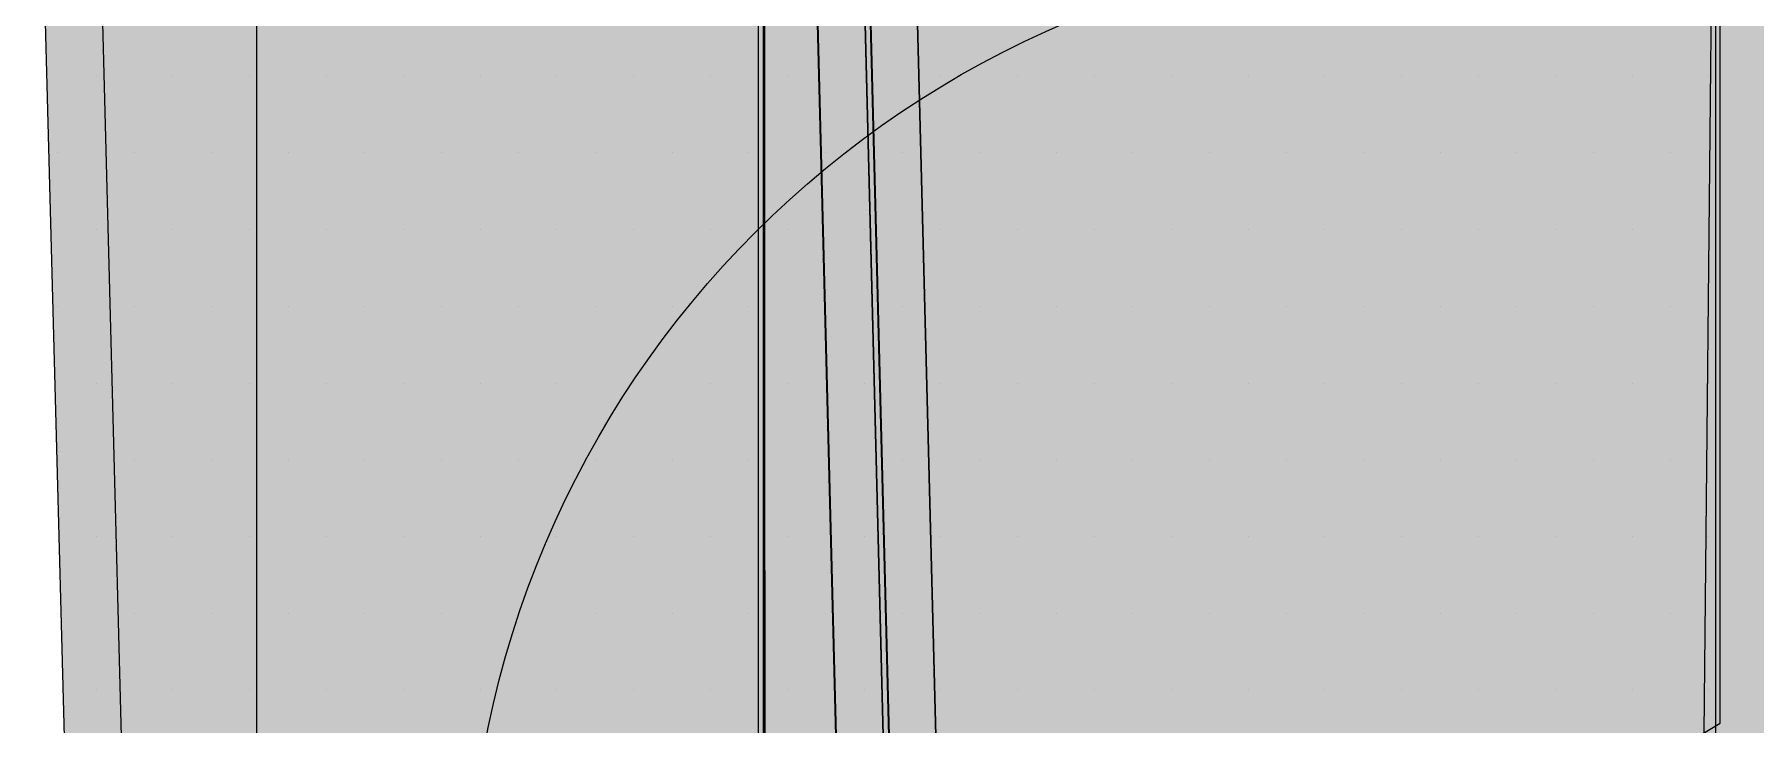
# Model space of a CAD drawing. Header units: inches. Extents: x -24 to 76, y -57 to 19.
# Drawn here: x -2.6988 to -2.2785, y 10.3238 to 10.4925 of the extents above; entities that cross this region are included whole.
import ezdxf

# ---------------------------------------------------------------- set-up
doc = ezdxf.new("R2010")
doc.units = ezdxf.units.IN
doc.header["$MEASUREMENT"] = 0
for name, color, linetype, lineweight in [('.ATI-HATCH', 7, 'Continuous', 0), ('G-ANNO-TTLB', 7, 'Continuous', 0), ('TYVEK', 7, 'Continuous', 0)]:
    doc.layers.add(name, color=color, linetype=linetype, lineweight=lineweight)

# ---------------------------------------------------------------- blocks, each defined once
blk = doc.blocks.new('Block_175')
at = {"layer": 'TYVEK', "color": 33, "lineweight": 25, "true_color": 0xcc9966}
blk.add_lwpolyline([(-2.65463, 10.443)], dxfattribs=at)
blk = doc.blocks.new('Block_480')
at = {"layer": '.ATI-HATCH', "color": 18, "lineweight": 9, "true_color": 0x000000}
for p, q in [((-2.48437, 10.09598), (-2.69142, 18.15758)), ((-2.47177, 10.05218), (-2.67947, 18.15226))]:
    blk.add_line(p, q, dxfattribs=at)
blk = doc.blocks.new('Block_479')
at = {"layer": '.ATI-HATCH', "true_color": 0xe6e6e6, "transparency": 33554687}
h = blk.add_hatch(color=254, dxfattribs=at)
edge = h.paths.add_edge_path()
edge.add_spline(control_points=[(3.22869, 18.38254), (3.22869, 18.38254), (3.20878, 18.38187), (3.20878, 18.38187), (3.20878, 18.38187), (3.16697, 18.38055), (3.16697, 18.38055), (3.16697, 18.38055), (3.0077, 18.37391), (3.0077, 18.37391), (3.0077, 18.37391), (2.99178, 18.37325), (2.99178, 18.37325), (2.99178, 18.37325), (2.7177, 18.36264), (2.7177, 18.36264), (2.7177, 18.36264), (2.66262, 18.36064), (2.66262, 18.36064), (2.66262, 18.36064), (2.35935, 18.34869), (2.35935, 18.34869), (2.35935, 18.34869), (1.98573, 18.3341), (1.98573, 18.3341), (1.98573, 18.3341), (1.93199, 18.3321), (1.93199, 18.3321), (1.93199, 18.3321), (1.64065, 18.32082), (1.64065, 18.32082), (1.64065, 18.32082), (1.44888, 18.31353), (1.44888, 18.31353), (1.44888, 18.31353), (0.37978, 18.27171), (0.37978, 18.27171), (0.37978, 18.27171), (-0.71783, 18.22858), (-0.71783, 18.22858), (-0.71783, 18.22858), (-1.23279, 18.20867), (-1.23279, 18.20867), (-1.23279, 18.20867), (-1.69932, 18.19076), (-1.69932, 18.19076), (-1.69932, 18.19076), (-2.09815, 18.17483), (-2.09815, 18.17483), (-2.09815, 18.17483), (-2.40739, 18.16288), (-2.40739, 18.16288), (-2.40739, 18.16288), (-2.60781, 18.15492), (-2.60781, 18.15492), (-2.60781, 18.15492), (-2.67947, 18.15226), (-2.67947, 18.15226), (-2.67947, 18.15226), (-2.47177, 10.05218), (-2.47177, 10.05218), (-2.47177, 10.05218), (-2.47109, 10.03362), (-2.47109, 10.03362), (-2.47109, 10.03362), (3.05415, 10.77287), (3.05415, 10.77287), (3.05415, 10.77287), (3.22869, 18.38254), (3.22869, 18.38254)], knot_values=[0, 0, 0, 0, 1, 1, 1, 2, 2, 2, 3, 3, 3, 4, 4, 4, 5, 5, 5, 6, 6, 6, 7, 7, 7, 8, 8, 8, 9, 9, 9, 10, 10, 10, 11, 11, 11, 12, 12, 12, 13, 13, 13, 14, 14, 14, 15, 15, 15, 16, 16, 16, 17, 17, 17, 18, 18, 18, 19, 19, 19, 20, 20, 20, 21, 21, 21, 22, 22, 22, 23, 23, 23, 23], degree=3, periodic=0)
edge.add_line((3.22869, 18.38254), (3.22869, 18.38254))
edge = h.paths.add_edge_path()
edge.add_spline(control_points=[(-1.00982, 11.94944), (-1.00982, 11.94944), (-1.01114, 12.07553), (-1.01114, 12.07553), (-1.01114, 12.07553), (-1.05627, 15.66768), (-1.05627, 15.66768), (-1.05627, 15.66768), (-1.05959, 15.68959), (-1.05959, 15.68959), (-1.05959, 15.68959), (-1.05693, 15.69622), (-1.05693, 15.69622), (-1.05693, 15.69622), (-1.06423, 16.2968), (-1.06423, 16.2968), (-1.06423, 16.2968), (-1.06557, 16.40297), (-1.06557, 16.40297), (-1.06557, 16.40297), (-1.06557, 16.40829), (-1.06557, 16.40829), (-1.06557, 16.40829), (1.68778, 16.57485), (1.68778, 16.57485), (1.68778, 16.57485), (1.75214, 16.57817), (1.75214, 16.57817), (1.75214, 16.57817), (1.75945, 16.57883), (1.75945, 16.57883), (1.75945, 16.57883), (1.77804, 16.58016), (1.77804, 16.58016), (1.77804, 16.58016), (1.77073, 15.92185), (1.77073, 15.92185), (1.77073, 15.92185), (1.77405, 15.91522), (1.77405, 15.91522), (1.77405, 15.91522), (1.77006, 15.86279), (1.77006, 15.86279), (1.77006, 15.86279), (1.74419, 13.54611), (1.74419, 13.54611), (1.74419, 13.54611), (1.7475, 13.53947), (1.7475, 13.53947), (1.7475, 13.53947), (1.74351, 13.5043), (1.74351, 13.5043), (1.74351, 13.5043), (1.72827, 12.13393), (1.72827, 12.13393), (1.72827, 12.13393), (-1.00782, 11.82004), (-1.00782, 11.82004), (-1.00782, 11.82004), (-1.0085, 11.83531), (-1.0085, 11.83531), (-1.0085, 11.83531), (-1.0085, 11.84262), (-1.0085, 11.84262), (-1.0085, 11.84262), (-1.00982, 11.94879), (-1.00982, 11.94879), (-1.00982, 11.94879), (-1.00982, 11.94944), (-1.00982, 11.94944)], knot_values=[0, 0, 0, 0, 1, 1, 1, 2, 2, 2, 3, 3, 3, 4, 4, 4, 5, 5, 5, 6, 6, 6, 7, 7, 7, 8, 8, 8, 9, 9, 9, 10, 10, 10, 11, 11, 11, 12, 12, 12, 13, 13, 13, 14, 14, 14, 15, 15, 15, 16, 16, 16, 17, 17, 17, 18, 18, 18, 19, 19, 19, 20, 20, 20, 21, 21, 21, 22, 22, 22, 23, 23, 23, 23], degree=3, periodic=0)
edge.add_line((-1.00982, 11.94944), (-1.00982, 11.94944))
at = {"layer": '.ATI-HATCH', "true_color": 0xcccccc, "transparency": 33554687}
h = blk.add_hatch(color=254, dxfattribs=at)
h.dxf.hatch_style = 2
h.paths.add_polyline_path([(-2.6763, 10.27363), (-2.48304, 10.05021), (-2.69142, 18.15758), (-2.8861, 18.24801)])
at = {"layer": '.ATI-HATCH', "true_color": 0xe6e6e6, "transparency": 33554687}
blk.add_hatch(color=254, dxfattribs=at).paths.add_polyline_path([(-2.48437, 10.09598), (-2.69142, 18.15758), (-2.67947, 18.15226), (-2.47177, 10.05218), (-2.48437, 10.09598)])
at = {"layer": '.ATI-HATCH'}
blk.add_lwpolyline([(-2.6763, 10.27363), (-2.48304, 10.05021), (-2.69142, 18.15758), (-2.8861, 18.24801)], close=True, dxfattribs=at)
at = {"layer": '.ATI-HATCH', "color": 18, "lineweight": 9, "true_color": 0x000000}
blk.add_lwpolyline([(-2.6763, 10.27363), (-2.48304, 10.05021), (-2.69142, 18.15758), (-2.8861, 18.24801)], close=True, dxfattribs=at)
at = {"layer": '.ATI-HATCH'}
blk.add_lwpolyline([(-2.48437, 10.09598), (-2.69142, 18.15758), (-2.67947, 18.15226), (-2.47177, 10.05218), (-2.48437, 10.09598)], dxfattribs=at)
blk.add_open_spline([(3.22869, 18.38254), (3.22869, 18.38254), (3.20878, 18.38187), (3.20878, 18.38187), (3.20878, 18.38187), (3.16697, 18.38055), (3.16697, 18.38055), (3.16697, 18.38055), (3.0077, 18.37391), (3.0077, 18.37391), (3.0077, 18.37391), (2.99178, 18.37325), (2.99178, 18.37325), (2.99178, 18.37325), (2.7177, 18.36264), (2.7177, 18.36264), (2.7177, 18.36264), (2.66262, 18.36064), (2.66262, 18.36064), (2.66262, 18.36064), (2.35935, 18.34869), (2.35935, 18.34869), (2.35935, 18.34869), (1.98573, 18.3341), (1.98573, 18.3341), (1.98573, 18.3341), (1.93199, 18.3321), (1.93199, 18.3321), (1.93199, 18.3321), (1.64065, 18.32082), (1.64065, 18.32082), (1.64065, 18.32082), (1.44888, 18.31353), (1.44888, 18.31353), (1.44888, 18.31353), (0.37978, 18.27171), (0.37978, 18.27171), (0.37978, 18.27171), (-0.71783, 18.22858), (-0.71783, 18.22858), (-0.71783, 18.22858), (-1.23279, 18.20867), (-1.23279, 18.20867), (-1.23279, 18.20867), (-1.69932, 18.19076), (-1.69932, 18.19076), (-1.69932, 18.19076), (-2.09815, 18.17483), (-2.09815, 18.17483), (-2.09815, 18.17483), (-2.40739, 18.16288), (-2.40739, 18.16288), (-2.40739, 18.16288), (-2.60781, 18.15492), (-2.60781, 18.15492), (-2.60781, 18.15492), (-2.67947, 18.15226), (-2.67947, 18.15226), (-2.67947, 18.15226), (-2.47177, 10.05218), (-2.47177, 10.05218), (-2.47177, 10.05218), (-2.47109, 10.03362), (-2.47109, 10.03362), (-2.47109, 10.03362), (3.05415, 10.77287), (3.05415, 10.77287), (3.05415, 10.77287), (3.22869, 18.38254), (3.22869, 18.38254)], degree=3, knots=[0, 0, 0, 0, 1, 1, 1, 2, 2, 2, 3, 3, 3, 4, 4, 4, 5, 5, 5, 6, 6, 6, 7, 7, 7, 8, 8, 8, 9, 9, 9, 10, 10, 10, 11, 11, 11, 12, 12, 12, 13, 13, 13, 14, 14, 14, 15, 15, 15, 16, 16, 16, 17, 17, 17, 18, 18, 18, 19, 19, 19, 20, 20, 20, 21, 21, 21, 22, 22, 22, 23, 23, 23, 23], dxfattribs=at)
blk.add_blockref('Block_480', (0, 0), dxfattribs=at)
blk = doc.blocks.new('Block_478')
at = {"layer": '.ATI-HATCH'}
blk.add_blockref('Block_479', (0, 0), dxfattribs=at)
blk = doc.blocks.new('Block_495')
at = {"layer": '.ATI-HATCH'}
blk.add_lwpolyline([(-2.52197, 10.5628), (-2.72981, 10.67807), (-2.77151, 10.31651), (-2.77151, 10.22695), (-2.66769, 10.03951), (-2.05723, 9.68499), (-1.90956, 9.59957), (-1.90925, 9.80668), (-1.90925, 9.81508), (-2.50948, 10.16231), (-2.5178, 10.17014), (-2.52153, 10.17229), (-2.52153, 10.17932), (-2.52196, 10.18395)], close=True, dxfattribs=at)
at = {"layer": '.ATI-HATCH', "color": 243, "lineweight": 0, "true_color": 0xcc667f}
for points in [[(-2.68368, 10.4823), (-2.68368, 10.4823), (-2.68368, 10.4823), (-2.68368, 10.4823)], [(-2.66493, 10.4823), (-2.66493, 10.4823), (-2.66493, 10.4823), (-2.66493, 10.4823)], [(-2.64618, 10.4823), (-2.64618, 10.4823), (-2.64618, 10.4823), (-2.64618, 10.4823)], [(-2.62743, 10.4823), (-2.62743, 10.4823), (-2.62743, 10.4823), (-2.62743, 10.4823)], [(-2.60868, 10.4823), (-2.60868, 10.4823), (-2.60868, 10.4823), (-2.60868, 10.4823)], [(-2.58993, 10.4823), (-2.58993, 10.4823), (-2.58993, 10.4823), (-2.58993, 10.4823)], [(-2.57118, 10.4823), (-2.57118, 10.4823), (-2.57118, 10.4823), (-2.57118, 10.4823)], [(-2.55243, 10.4823), (-2.55243, 10.4823), (-2.55243, 10.4823), (-2.55243, 10.4823)], [(-2.53368, 10.4823), (-2.53368, 10.4823), (-2.53368, 10.4823), (-2.53368, 10.4823)], [(-2.69305, 10.46355), (-2.69305, 10.46355), (-2.69305, 10.46355), (-2.69305, 10.46355)], [(-2.6743, 10.46355), (-2.6743, 10.46355), (-2.6743, 10.46355), (-2.6743, 10.46355)], [(-2.65555, 10.46355), (-2.65555, 10.46355), (-2.65555, 10.46355), (-2.65555, 10.46355)], [(-2.6368, 10.46355), (-2.6368, 10.46355), (-2.6368, 10.46355), (-2.6368, 10.46355)], [(-2.61805, 10.46355), (-2.61805, 10.46355), (-2.61805, 10.46355), (-2.61805, 10.46355)], [(-2.5993, 10.46355), (-2.5993, 10.46355), (-2.5993, 10.46355), (-2.5993, 10.46355)], [(-2.58055, 10.46355), (-2.58055, 10.46355), (-2.58055, 10.46355), (-2.58055, 10.46355)], [(-2.5618, 10.46355), (-2.5618, 10.46355), (-2.5618, 10.46355), (-2.5618, 10.46355)], [(-2.54305, 10.46355), (-2.54305, 10.46355), (-2.54305, 10.46355), (-2.54305, 10.46355)], [(-2.5243, 10.46355), (-2.5243, 10.46355), (-2.5243, 10.46355), (-2.5243, 10.46355)], [(-2.68368, 10.4448), (-2.68368, 10.4448), (-2.68368, 10.4448), (-2.68368, 10.4448)], [(-2.66493, 10.4448), (-2.66493, 10.4448), (-2.66493, 10.4448), (-2.66493, 10.4448)], [(-2.64618, 10.4448), (-2.64618, 10.4448), (-2.64618, 10.4448), (-2.64618, 10.4448)], [(-2.62743, 10.4448), (-2.62743, 10.4448), (-2.62743, 10.4448), (-2.62743, 10.4448)], [(-2.60868, 10.4448), (-2.60868, 10.4448), (-2.60868, 10.4448), (-2.60868, 10.4448)], [(-2.58993, 10.4448), (-2.58993, 10.4448), (-2.58993, 10.4448), (-2.58993, 10.4448)], [(-2.57118, 10.4448), (-2.57118, 10.4448), (-2.57118, 10.4448), (-2.57118, 10.4448)], [(-2.55243, 10.4448), (-2.55243, 10.4448), (-2.55243, 10.4448), (-2.55243, 10.4448)], [(-2.53368, 10.4448), (-2.53368, 10.4448), (-2.53368, 10.4448), (-2.53368, 10.4448)], [(-2.69305, 10.42605), (-2.69305, 10.42605), (-2.69305, 10.42605), (-2.69305, 10.42605)], [(-2.6743, 10.42605), (-2.6743, 10.42605), (-2.6743, 10.42605), (-2.6743, 10.42605)], [(-2.65555, 10.42605), (-2.65555, 10.42605), (-2.65555, 10.42605), (-2.65555, 10.42605)], [(-2.6368, 10.42605), (-2.6368, 10.42605), (-2.6368, 10.42605), (-2.6368, 10.42605)], [(-2.61805, 10.42605), (-2.61805, 10.42605), (-2.61805, 10.42605), (-2.61805, 10.42605)], [(-2.5993, 10.42605), (-2.5993, 10.42605), (-2.5993, 10.42605), (-2.5993, 10.42605)], [(-2.58055, 10.42605), (-2.58055, 10.42605), (-2.58055, 10.42605), (-2.58055, 10.42605)], [(-2.5618, 10.42605), (-2.5618, 10.42605), (-2.5618, 10.42605), (-2.5618, 10.42605)], [(-2.54305, 10.42605), (-2.54305, 10.42605), (-2.54305, 10.42605), (-2.54305, 10.42605)], [(-2.5243, 10.42605), (-2.5243, 10.42605), (-2.5243, 10.42605), (-2.5243, 10.42605)], [(-2.68368, 10.4073), (-2.68368, 10.4073), (-2.68368, 10.4073), (-2.68368, 10.4073)], [(-2.66493, 10.4073), (-2.66493, 10.4073), (-2.66493, 10.4073), (-2.66493, 10.4073)], [(-2.64618, 10.4073), (-2.64618, 10.4073), (-2.64618, 10.4073), (-2.64618, 10.4073)], [(-2.62743, 10.4073), (-2.62743, 10.4073), (-2.62743, 10.4073), (-2.62743, 10.4073)], [(-2.60868, 10.4073), (-2.60868, 10.4073), (-2.60868, 10.4073), (-2.60868, 10.4073)], [(-2.58993, 10.4073), (-2.58993, 10.4073), (-2.58993, 10.4073), (-2.58993, 10.4073)], [(-2.57118, 10.4073), (-2.57118, 10.4073), (-2.57118, 10.4073), (-2.57118, 10.4073)], [(-2.55243, 10.4073), (-2.55243, 10.4073), (-2.55243, 10.4073), (-2.55243, 10.4073)], [(-2.53368, 10.4073), (-2.53368, 10.4073), (-2.53368, 10.4073), (-2.53368, 10.4073)], [(-2.69305, 10.38855), (-2.69305, 10.38855), (-2.69305, 10.38855), (-2.69305, 10.38855)], [(-2.6743, 10.38855), (-2.6743, 10.38855), (-2.6743, 10.38855), (-2.6743, 10.38855)], [(-2.65555, 10.38855), (-2.65555, 10.38855), (-2.65555, 10.38855), (-2.65555, 10.38855)], [(-2.6368, 10.38855), (-2.6368, 10.38855), (-2.6368, 10.38855), (-2.6368, 10.38855)], [(-2.61805, 10.38855), (-2.61805, 10.38855), (-2.61805, 10.38855), (-2.61805, 10.38855)], [(-2.5993, 10.38855), (-2.5993, 10.38855), (-2.5993, 10.38855), (-2.5993, 10.38855)], [(-2.58055, 10.38855), (-2.58055, 10.38855), (-2.58055, 10.38855), (-2.58055, 10.38855)], [(-2.5618, 10.38855), (-2.5618, 10.38855), (-2.5618, 10.38855), (-2.5618, 10.38855)], [(-2.54305, 10.38855), (-2.54305, 10.38855), (-2.54305, 10.38855), (-2.54305, 10.38855)], [(-2.5243, 10.38855), (-2.5243, 10.38855), (-2.5243, 10.38855), (-2.5243, 10.38855)], [(-2.68368, 10.3698), (-2.68368, 10.3698), (-2.68368, 10.3698), (-2.68368, 10.3698)], [(-2.66493, 10.3698), (-2.66493, 10.3698), (-2.66493, 10.3698), (-2.66493, 10.3698)], [(-2.64618, 10.3698), (-2.64618, 10.3698), (-2.64618, 10.3698), (-2.64618, 10.3698)], [(-2.62743, 10.3698), (-2.62743, 10.3698), (-2.62743, 10.3698), (-2.62743, 10.3698)], [(-2.60868, 10.3698), (-2.60868, 10.3698), (-2.60868, 10.3698), (-2.60868, 10.3698)], [(-2.58993, 10.3698), (-2.58993, 10.3698), (-2.58993, 10.3698), (-2.58993, 10.3698)], [(-2.57118, 10.3698), (-2.57118, 10.3698), (-2.57118, 10.3698), (-2.57118, 10.3698)], [(-2.55243, 10.3698), (-2.55243, 10.3698), (-2.55243, 10.3698), (-2.55243, 10.3698)], [(-2.53368, 10.3698), (-2.53368, 10.3698), (-2.53368, 10.3698), (-2.53368, 10.3698)], [(-2.69305, 10.35105), (-2.69305, 10.35105), (-2.69305, 10.35105), (-2.69305, 10.35105)], [(-2.6743, 10.35105), (-2.6743, 10.35105), (-2.6743, 10.35105), (-2.6743, 10.35105)], [(-2.65555, 10.35105), (-2.65555, 10.35105), (-2.65555, 10.35105), (-2.65555, 10.35105)], [(-2.6368, 10.35105), (-2.6368, 10.35105), (-2.6368, 10.35105), (-2.6368, 10.35105)], [(-2.61805, 10.35105), (-2.61805, 10.35105), (-2.61805, 10.35105), (-2.61805, 10.35105)], [(-2.5993, 10.35105), (-2.5993, 10.35105), (-2.5993, 10.35105), (-2.5993, 10.35105)], [(-2.58055, 10.35105), (-2.58055, 10.35105), (-2.58055, 10.35105), (-2.58055, 10.35105)], [(-2.5618, 10.35105), (-2.5618, 10.35105), (-2.5618, 10.35105), (-2.5618, 10.35105)], [(-2.54305, 10.35105), (-2.54305, 10.35105), (-2.54305, 10.35105), (-2.54305, 10.35105)], [(-2.5243, 10.35105), (-2.5243, 10.35105), (-2.5243, 10.35105), (-2.5243, 10.35105)], [(-2.68368, 10.3323), (-2.68368, 10.3323), (-2.68368, 10.3323), (-2.68368, 10.3323)], [(-2.66493, 10.3323), (-2.66493, 10.3323), (-2.66493, 10.3323), (-2.66493, 10.3323)], [(-2.64618, 10.3323), (-2.64618, 10.3323), (-2.64618, 10.3323), (-2.64618, 10.3323)], [(-2.62743, 10.3323), (-2.62743, 10.3323), (-2.62743, 10.3323), (-2.62743, 10.3323)], [(-2.60868, 10.3323), (-2.60868, 10.3323), (-2.60868, 10.3323), (-2.60868, 10.3323)], [(-2.58993, 10.3323), (-2.58993, 10.3323), (-2.58993, 10.3323), (-2.58993, 10.3323)], [(-2.57118, 10.3323), (-2.57118, 10.3323), (-2.57118, 10.3323), (-2.57118, 10.3323)], [(-2.55243, 10.3323), (-2.55243, 10.3323), (-2.55243, 10.3323), (-2.55243, 10.3323)], [(-2.53368, 10.3323), (-2.53368, 10.3323), (-2.53368, 10.3323), (-2.53368, 10.3323)]]:
    blk.add_open_spline(points, degree=3, dxfattribs=at)
blk = doc.blocks.new('Block_496')
at = {"layer": '.ATI-HATCH'}
blk.add_lwpolyline([(-2.29218, 10.30579), (-2.28823, 10.30814), (-2.28823, 10.69639), (-2.52197, 10.5628), (-2.72981, 10.67807), (-2.77151, 10.31651), (-2.77151, 10.22695), (-2.66769, 10.03951), (-2.05723, 9.68499), (-1.90956, 9.59957), (-1.90925, 9.80668), (-1.90925, 10.08488)], close=True, dxfattribs=at)
at = {"layer": '.ATI-HATCH', "color": 243, "lineweight": 0, "true_color": 0xcc667f}
for points in [[(-2.68368, 10.4823), (-2.68368, 10.4823), (-2.68368, 10.4823), (-2.68368, 10.4823)], [(-2.66493, 10.4823), (-2.66493, 10.4823), (-2.66493, 10.4823), (-2.66493, 10.4823)], [(-2.64618, 10.4823), (-2.64618, 10.4823), (-2.64618, 10.4823), (-2.64618, 10.4823)], [(-2.62743, 10.4823), (-2.62743, 10.4823), (-2.62743, 10.4823), (-2.62743, 10.4823)], [(-2.60868, 10.4823), (-2.60868, 10.4823), (-2.60868, 10.4823), (-2.60868, 10.4823)], [(-2.58993, 10.4823), (-2.58993, 10.4823), (-2.58993, 10.4823), (-2.58993, 10.4823)], [(-2.57118, 10.4823), (-2.57118, 10.4823), (-2.57118, 10.4823), (-2.57118, 10.4823)], [(-2.55243, 10.4823), (-2.55243, 10.4823), (-2.55243, 10.4823), (-2.55243, 10.4823)], [(-2.53368, 10.4823), (-2.53368, 10.4823), (-2.53368, 10.4823), (-2.53368, 10.4823)], [(-2.51493, 10.4823), (-2.51493, 10.4823), (-2.51493, 10.4823), (-2.51493, 10.4823)], [(-2.49618, 10.4823), (-2.49618, 10.4823), (-2.49618, 10.4823), (-2.49618, 10.4823)], [(-2.47743, 10.4823), (-2.47743, 10.4823), (-2.47743, 10.4823), (-2.47743, 10.4823)], [(-2.45868, 10.4823), (-2.45868, 10.4823), (-2.45868, 10.4823), (-2.45868, 10.4823)], [(-2.43993, 10.4823), (-2.43993, 10.4823), (-2.43993, 10.4823), (-2.43993, 10.4823)], [(-2.42118, 10.4823), (-2.42118, 10.4823), (-2.42118, 10.4823), (-2.42118, 10.4823)], [(-2.40243, 10.4823), (-2.40243, 10.4823), (-2.40243, 10.4823), (-2.40243, 10.4823)], [(-2.38368, 10.4823), (-2.38368, 10.4823), (-2.38368, 10.4823), (-2.38368, 10.4823)], [(-2.36493, 10.4823), (-2.36493, 10.4823), (-2.36493, 10.4823), (-2.36493, 10.4823)], [(-2.34618, 10.4823), (-2.34618, 10.4823), (-2.34618, 10.4823), (-2.34618, 10.4823)], [(-2.32743, 10.4823), (-2.32743, 10.4823), (-2.32743, 10.4823), (-2.32743, 10.4823)], [(-2.30868, 10.4823), (-2.30868, 10.4823), (-2.30868, 10.4823), (-2.30868, 10.4823)], [(-2.28993, 10.4823), (-2.28993, 10.4823), (-2.28993, 10.4823), (-2.28993, 10.4823)], [(-2.69305, 10.46355), (-2.69305, 10.46355), (-2.69305, 10.46355), (-2.69305, 10.46355)], [(-2.6743, 10.46355), (-2.6743, 10.46355), (-2.6743, 10.46355), (-2.6743, 10.46355)], [(-2.65555, 10.46355), (-2.65555, 10.46355), (-2.65555, 10.46355), (-2.65555, 10.46355)], [(-2.6368, 10.46355), (-2.6368, 10.46355), (-2.6368, 10.46355), (-2.6368, 10.46355)], [(-2.61805, 10.46355), (-2.61805, 10.46355), (-2.61805, 10.46355), (-2.61805, 10.46355)], [(-2.5993, 10.46355), (-2.5993, 10.46355), (-2.5993, 10.46355), (-2.5993, 10.46355)], [(-2.58055, 10.46355), (-2.58055, 10.46355), (-2.58055, 10.46355), (-2.58055, 10.46355)], [(-2.5618, 10.46355), (-2.5618, 10.46355), (-2.5618, 10.46355), (-2.5618, 10.46355)], [(-2.54305, 10.46355), (-2.54305, 10.46355), (-2.54305, 10.46355), (-2.54305, 10.46355)], [(-2.5243, 10.46355), (-2.5243, 10.46355), (-2.5243, 10.46355), (-2.5243, 10.46355)], [(-2.50555, 10.46355), (-2.50555, 10.46355), (-2.50555, 10.46355), (-2.50555, 10.46355)], [(-2.4868, 10.46355), (-2.4868, 10.46355), (-2.4868, 10.46355), (-2.4868, 10.46355)], [(-2.46805, 10.46355), (-2.46805, 10.46355), (-2.46805, 10.46355), (-2.46805, 10.46355)], [(-2.4493, 10.46355), (-2.4493, 10.46355), (-2.4493, 10.46355), (-2.4493, 10.46355)], [(-2.43055, 10.46355), (-2.43055, 10.46355), (-2.43055, 10.46355), (-2.43055, 10.46355)], [(-2.4118, 10.46355), (-2.4118, 10.46355), (-2.4118, 10.46355), (-2.4118, 10.46355)], [(-2.39305, 10.46355), (-2.39305, 10.46355), (-2.39305, 10.46355), (-2.39305, 10.46355)], [(-2.3743, 10.46355), (-2.3743, 10.46355), (-2.3743, 10.46355), (-2.3743, 10.46355)], [(-2.35555, 10.46355), (-2.35555, 10.46355), (-2.35555, 10.46355), (-2.35555, 10.46355)], [(-2.3368, 10.46355), (-2.3368, 10.46355), (-2.3368, 10.46355), (-2.3368, 10.46355)], [(-2.31805, 10.46355), (-2.31805, 10.46355), (-2.31805, 10.46355), (-2.31805, 10.46355)], [(-2.2993, 10.46355), (-2.2993, 10.46355), (-2.2993, 10.46355), (-2.2993, 10.46355)], [(-2.68368, 10.4448), (-2.68368, 10.4448), (-2.68368, 10.4448), (-2.68368, 10.4448)], [(-2.66493, 10.4448), (-2.66493, 10.4448), (-2.66493, 10.4448), (-2.66493, 10.4448)], [(-2.64618, 10.4448), (-2.64618, 10.4448), (-2.64618, 10.4448), (-2.64618, 10.4448)], [(-2.62743, 10.4448), (-2.62743, 10.4448), (-2.62743, 10.4448), (-2.62743, 10.4448)], [(-2.60868, 10.4448), (-2.60868, 10.4448), (-2.60868, 10.4448), (-2.60868, 10.4448)], [(-2.58993, 10.4448), (-2.58993, 10.4448), (-2.58993, 10.4448), (-2.58993, 10.4448)], [(-2.57118, 10.4448), (-2.57118, 10.4448), (-2.57118, 10.4448), (-2.57118, 10.4448)], [(-2.55243, 10.4448), (-2.55243, 10.4448), (-2.55243, 10.4448), (-2.55243, 10.4448)], [(-2.53368, 10.4448), (-2.53368, 10.4448), (-2.53368, 10.4448), (-2.53368, 10.4448)], [(-2.51493, 10.4448), (-2.51493, 10.4448), (-2.51493, 10.4448), (-2.51493, 10.4448)], [(-2.49618, 10.4448), (-2.49618, 10.4448), (-2.49618, 10.4448), (-2.49618, 10.4448)], [(-2.47743, 10.4448), (-2.47743, 10.4448), (-2.47743, 10.4448), (-2.47743, 10.4448)], [(-2.45868, 10.4448), (-2.45868, 10.4448), (-2.45868, 10.4448), (-2.45868, 10.4448)], [(-2.43993, 10.4448), (-2.43993, 10.4448), (-2.43993, 10.4448), (-2.43993, 10.4448)], [(-2.42118, 10.4448), (-2.42118, 10.4448), (-2.42118, 10.4448), (-2.42118, 10.4448)], [(-2.40243, 10.4448), (-2.40243, 10.4448), (-2.40243, 10.4448), (-2.40243, 10.4448)], [(-2.38368, 10.4448), (-2.38368, 10.4448), (-2.38368, 10.4448), (-2.38368, 10.4448)], [(-2.36493, 10.4448), (-2.36493, 10.4448), (-2.36493, 10.4448), (-2.36493, 10.4448)], [(-2.34618, 10.4448), (-2.34618, 10.4448), (-2.34618, 10.4448), (-2.34618, 10.4448)], [(-2.32743, 10.4448), (-2.32743, 10.4448), (-2.32743, 10.4448), (-2.32743, 10.4448)], [(-2.30868, 10.4448), (-2.30868, 10.4448), (-2.30868, 10.4448), (-2.30868, 10.4448)], [(-2.28993, 10.4448), (-2.28993, 10.4448), (-2.28993, 10.4448), (-2.28993, 10.4448)], [(-2.69305, 10.42605), (-2.69305, 10.42605), (-2.69305, 10.42605), (-2.69305, 10.42605)], [(-2.6743, 10.42605), (-2.6743, 10.42605), (-2.6743, 10.42605), (-2.6743, 10.42605)], [(-2.65555, 10.42605), (-2.65555, 10.42605), (-2.65555, 10.42605), (-2.65555, 10.42605)], [(-2.6368, 10.42605), (-2.6368, 10.42605), (-2.6368, 10.42605), (-2.6368, 10.42605)], [(-2.61805, 10.42605), (-2.61805, 10.42605), (-2.61805, 10.42605), (-2.61805, 10.42605)], [(-2.5993, 10.42605), (-2.5993, 10.42605), (-2.5993, 10.42605), (-2.5993, 10.42605)], [(-2.58055, 10.42605), (-2.58055, 10.42605), (-2.58055, 10.42605), (-2.58055, 10.42605)], [(-2.5618, 10.42605), (-2.5618, 10.42605), (-2.5618, 10.42605), (-2.5618, 10.42605)], [(-2.54305, 10.42605), (-2.54305, 10.42605), (-2.54305, 10.42605), (-2.54305, 10.42605)], [(-2.5243, 10.42605), (-2.5243, 10.42605), (-2.5243, 10.42605), (-2.5243, 10.42605)], [(-2.50555, 10.42605), (-2.50555, 10.42605), (-2.50555, 10.42605), (-2.50555, 10.42605)], [(-2.4868, 10.42605), (-2.4868, 10.42605), (-2.4868, 10.42605), (-2.4868, 10.42605)], [(-2.46805, 10.42605), (-2.46805, 10.42605), (-2.46805, 10.42605), (-2.46805, 10.42605)], [(-2.4493, 10.42605), (-2.4493, 10.42605), (-2.4493, 10.42605), (-2.4493, 10.42605)], [(-2.43055, 10.42605), (-2.43055, 10.42605), (-2.43055, 10.42605), (-2.43055, 10.42605)], [(-2.4118, 10.42605), (-2.4118, 10.42605), (-2.4118, 10.42605), (-2.4118, 10.42605)], [(-2.39305, 10.42605), (-2.39305, 10.42605), (-2.39305, 10.42605), (-2.39305, 10.42605)], [(-2.3743, 10.42605), (-2.3743, 10.42605), (-2.3743, 10.42605), (-2.3743, 10.42605)], [(-2.35555, 10.42605), (-2.35555, 10.42605), (-2.35555, 10.42605), (-2.35555, 10.42605)], [(-2.3368, 10.42605), (-2.3368, 10.42605), (-2.3368, 10.42605), (-2.3368, 10.42605)], [(-2.31805, 10.42605), (-2.31805, 10.42605), (-2.31805, 10.42605), (-2.31805, 10.42605)], [(-2.2993, 10.42605), (-2.2993, 10.42605), (-2.2993, 10.42605), (-2.2993, 10.42605)], [(-2.68368, 10.4073), (-2.68368, 10.4073), (-2.68368, 10.4073), (-2.68368, 10.4073)], [(-2.66493, 10.4073), (-2.66493, 10.4073), (-2.66493, 10.4073), (-2.66493, 10.4073)], [(-2.64618, 10.4073), (-2.64618, 10.4073), (-2.64618, 10.4073), (-2.64618, 10.4073)], [(-2.62743, 10.4073), (-2.62743, 10.4073), (-2.62743, 10.4073), (-2.62743, 10.4073)], [(-2.60868, 10.4073), (-2.60868, 10.4073), (-2.60868, 10.4073), (-2.60868, 10.4073)], [(-2.58993, 10.4073), (-2.58993, 10.4073), (-2.58993, 10.4073), (-2.58993, 10.4073)], [(-2.57118, 10.4073), (-2.57118, 10.4073), (-2.57118, 10.4073), (-2.57118, 10.4073)], [(-2.55243, 10.4073), (-2.55243, 10.4073), (-2.55243, 10.4073), (-2.55243, 10.4073)], [(-2.53368, 10.4073), (-2.53368, 10.4073), (-2.53368, 10.4073), (-2.53368, 10.4073)], [(-2.51493, 10.4073), (-2.51493, 10.4073), (-2.51493, 10.4073), (-2.51493, 10.4073)], [(-2.49618, 10.4073), (-2.49618, 10.4073), (-2.49618, 10.4073), (-2.49618, 10.4073)], [(-2.47743, 10.4073), (-2.47743, 10.4073), (-2.47743, 10.4073), (-2.47743, 10.4073)], [(-2.45868, 10.4073), (-2.45868, 10.4073), (-2.45868, 10.4073), (-2.45868, 10.4073)], [(-2.43993, 10.4073), (-2.43993, 10.4073), (-2.43993, 10.4073), (-2.43993, 10.4073)], [(-2.42118, 10.4073), (-2.42118, 10.4073), (-2.42118, 10.4073), (-2.42118, 10.4073)], [(-2.40243, 10.4073), (-2.40243, 10.4073), (-2.40243, 10.4073), (-2.40243, 10.4073)], [(-2.38368, 10.4073), (-2.38368, 10.4073), (-2.38368, 10.4073), (-2.38368, 10.4073)], [(-2.36493, 10.4073), (-2.36493, 10.4073), (-2.36493, 10.4073), (-2.36493, 10.4073)], [(-2.34618, 10.4073), (-2.34618, 10.4073), (-2.34618, 10.4073), (-2.34618, 10.4073)], [(-2.32743, 10.4073), (-2.32743, 10.4073), (-2.32743, 10.4073), (-2.32743, 10.4073)], [(-2.30868, 10.4073), (-2.30868, 10.4073), (-2.30868, 10.4073), (-2.30868, 10.4073)], [(-2.28993, 10.4073), (-2.28993, 10.4073), (-2.28993, 10.4073), (-2.28993, 10.4073)], [(-2.69305, 10.38855), (-2.69305, 10.38855), (-2.69305, 10.38855), (-2.69305, 10.38855)], [(-2.6743, 10.38855), (-2.6743, 10.38855), (-2.6743, 10.38855), (-2.6743, 10.38855)], [(-2.65555, 10.38855), (-2.65555, 10.38855), (-2.65555, 10.38855), (-2.65555, 10.38855)], [(-2.6368, 10.38855), (-2.6368, 10.38855), (-2.6368, 10.38855), (-2.6368, 10.38855)], [(-2.61805, 10.38855), (-2.61805, 10.38855), (-2.61805, 10.38855), (-2.61805, 10.38855)], [(-2.5993, 10.38855), (-2.5993, 10.38855), (-2.5993, 10.38855), (-2.5993, 10.38855)], [(-2.58055, 10.38855), (-2.58055, 10.38855), (-2.58055, 10.38855), (-2.58055, 10.38855)], [(-2.5618, 10.38855), (-2.5618, 10.38855), (-2.5618, 10.38855), (-2.5618, 10.38855)], [(-2.54305, 10.38855), (-2.54305, 10.38855), (-2.54305, 10.38855), (-2.54305, 10.38855)], [(-2.5243, 10.38855), (-2.5243, 10.38855), (-2.5243, 10.38855), (-2.5243, 10.38855)], [(-2.50555, 10.38855), (-2.50555, 10.38855), (-2.50555, 10.38855), (-2.50555, 10.38855)], [(-2.4868, 10.38855), (-2.4868, 10.38855), (-2.4868, 10.38855), (-2.4868, 10.38855)], [(-2.46805, 10.38855), (-2.46805, 10.38855), (-2.46805, 10.38855), (-2.46805, 10.38855)], [(-2.4493, 10.38855), (-2.4493, 10.38855), (-2.4493, 10.38855), (-2.4493, 10.38855)], [(-2.43055, 10.38855), (-2.43055, 10.38855), (-2.43055, 10.38855), (-2.43055, 10.38855)], [(-2.4118, 10.38855), (-2.4118, 10.38855), (-2.4118, 10.38855), (-2.4118, 10.38855)], [(-2.39305, 10.38855), (-2.39305, 10.38855), (-2.39305, 10.38855), (-2.39305, 10.38855)], [(-2.3743, 10.38855), (-2.3743, 10.38855), (-2.3743, 10.38855), (-2.3743, 10.38855)], [(-2.35555, 10.38855), (-2.35555, 10.38855), (-2.35555, 10.38855), (-2.35555, 10.38855)], [(-2.3368, 10.38855), (-2.3368, 10.38855), (-2.3368, 10.38855), (-2.3368, 10.38855)], [(-2.31805, 10.38855), (-2.31805, 10.38855), (-2.31805, 10.38855), (-2.31805, 10.38855)], [(-2.2993, 10.38855), (-2.2993, 10.38855), (-2.2993, 10.38855), (-2.2993, 10.38855)], [(-2.68368, 10.3698), (-2.68368, 10.3698), (-2.68368, 10.3698), (-2.68368, 10.3698)], [(-2.66493, 10.3698), (-2.66493, 10.3698), (-2.66493, 10.3698), (-2.66493, 10.3698)], [(-2.64618, 10.3698), (-2.64618, 10.3698), (-2.64618, 10.3698), (-2.64618, 10.3698)], [(-2.62743, 10.3698), (-2.62743, 10.3698), (-2.62743, 10.3698), (-2.62743, 10.3698)], [(-2.60868, 10.3698), (-2.60868, 10.3698), (-2.60868, 10.3698), (-2.60868, 10.3698)], [(-2.58993, 10.3698), (-2.58993, 10.3698), (-2.58993, 10.3698), (-2.58993, 10.3698)], [(-2.57118, 10.3698), (-2.57118, 10.3698), (-2.57118, 10.3698), (-2.57118, 10.3698)], [(-2.55243, 10.3698), (-2.55243, 10.3698), (-2.55243, 10.3698), (-2.55243, 10.3698)], [(-2.53368, 10.3698), (-2.53368, 10.3698), (-2.53368, 10.3698), (-2.53368, 10.3698)], [(-2.51493, 10.3698), (-2.51493, 10.3698), (-2.51493, 10.3698), (-2.51493, 10.3698)], [(-2.49618, 10.3698), (-2.49618, 10.3698), (-2.49618, 10.3698), (-2.49618, 10.3698)], [(-2.47743, 10.3698), (-2.47743, 10.3698), (-2.47743, 10.3698), (-2.47743, 10.3698)], [(-2.45868, 10.3698), (-2.45868, 10.3698), (-2.45868, 10.3698), (-2.45868, 10.3698)], [(-2.43993, 10.3698), (-2.43993, 10.3698), (-2.43993, 10.3698), (-2.43993, 10.3698)], [(-2.42118, 10.3698), (-2.42118, 10.3698), (-2.42118, 10.3698), (-2.42118, 10.3698)], [(-2.40243, 10.3698), (-2.40243, 10.3698), (-2.40243, 10.3698), (-2.40243, 10.3698)], [(-2.38368, 10.3698), (-2.38368, 10.3698), (-2.38368, 10.3698), (-2.38368, 10.3698)], [(-2.36493, 10.3698), (-2.36493, 10.3698), (-2.36493, 10.3698), (-2.36493, 10.3698)], [(-2.34618, 10.3698), (-2.34618, 10.3698), (-2.34618, 10.3698), (-2.34618, 10.3698)], [(-2.32743, 10.3698), (-2.32743, 10.3698), (-2.32743, 10.3698), (-2.32743, 10.3698)], [(-2.30868, 10.3698), (-2.30868, 10.3698), (-2.30868, 10.3698), (-2.30868, 10.3698)], [(-2.28993, 10.3698), (-2.28993, 10.3698), (-2.28993, 10.3698), (-2.28993, 10.3698)], [(-2.69305, 10.35105), (-2.69305, 10.35105), (-2.69305, 10.35105), (-2.69305, 10.35105)], [(-2.6743, 10.35105), (-2.6743, 10.35105), (-2.6743, 10.35105), (-2.6743, 10.35105)], [(-2.65555, 10.35105), (-2.65555, 10.35105), (-2.65555, 10.35105), (-2.65555, 10.35105)], [(-2.6368, 10.35105), (-2.6368, 10.35105), (-2.6368, 10.35105), (-2.6368, 10.35105)], [(-2.61805, 10.35105), (-2.61805, 10.35105), (-2.61805, 10.35105), (-2.61805, 10.35105)], [(-2.5993, 10.35105), (-2.5993, 10.35105), (-2.5993, 10.35105), (-2.5993, 10.35105)], [(-2.58055, 10.35105), (-2.58055, 10.35105), (-2.58055, 10.35105), (-2.58055, 10.35105)], [(-2.5618, 10.35105), (-2.5618, 10.35105), (-2.5618, 10.35105), (-2.5618, 10.35105)], [(-2.54305, 10.35105), (-2.54305, 10.35105), (-2.54305, 10.35105), (-2.54305, 10.35105)], [(-2.5243, 10.35105), (-2.5243, 10.35105), (-2.5243, 10.35105), (-2.5243, 10.35105)], [(-2.50555, 10.35105), (-2.50555, 10.35105), (-2.50555, 10.35105), (-2.50555, 10.35105)], [(-2.4868, 10.35105), (-2.4868, 10.35105), (-2.4868, 10.35105), (-2.4868, 10.35105)], [(-2.46805, 10.35105), (-2.46805, 10.35105), (-2.46805, 10.35105), (-2.46805, 10.35105)], [(-2.4493, 10.35105), (-2.4493, 10.35105), (-2.4493, 10.35105), (-2.4493, 10.35105)], [(-2.43055, 10.35105), (-2.43055, 10.35105), (-2.43055, 10.35105), (-2.43055, 10.35105)], [(-2.4118, 10.35105), (-2.4118, 10.35105), (-2.4118, 10.35105), (-2.4118, 10.35105)], [(-2.39305, 10.35105), (-2.39305, 10.35105), (-2.39305, 10.35105), (-2.39305, 10.35105)], [(-2.3743, 10.35105), (-2.3743, 10.35105), (-2.3743, 10.35105), (-2.3743, 10.35105)], [(-2.35555, 10.35105), (-2.35555, 10.35105), (-2.35555, 10.35105), (-2.35555, 10.35105)], [(-2.3368, 10.35105), (-2.3368, 10.35105), (-2.3368, 10.35105), (-2.3368, 10.35105)], [(-2.31805, 10.35105), (-2.31805, 10.35105), (-2.31805, 10.35105), (-2.31805, 10.35105)], [(-2.2993, 10.35105), (-2.2993, 10.35105), (-2.2993, 10.35105), (-2.2993, 10.35105)], [(-2.68368, 10.3323), (-2.68368, 10.3323), (-2.68368, 10.3323), (-2.68368, 10.3323)], [(-2.66493, 10.3323), (-2.66493, 10.3323), (-2.66493, 10.3323), (-2.66493, 10.3323)], [(-2.64618, 10.3323), (-2.64618, 10.3323), (-2.64618, 10.3323), (-2.64618, 10.3323)], [(-2.62743, 10.3323), (-2.62743, 10.3323), (-2.62743, 10.3323), (-2.62743, 10.3323)], [(-2.60868, 10.3323), (-2.60868, 10.3323), (-2.60868, 10.3323), (-2.60868, 10.3323)], [(-2.58993, 10.3323), (-2.58993, 10.3323), (-2.58993, 10.3323), (-2.58993, 10.3323)], [(-2.57118, 10.3323), (-2.57118, 10.3323), (-2.57118, 10.3323), (-2.57118, 10.3323)], [(-2.55243, 10.3323), (-2.55243, 10.3323), (-2.55243, 10.3323), (-2.55243, 10.3323)], [(-2.53368, 10.3323), (-2.53368, 10.3323), (-2.53368, 10.3323), (-2.53368, 10.3323)], [(-2.51493, 10.3323), (-2.51493, 10.3323), (-2.51493, 10.3323), (-2.51493, 10.3323)], [(-2.49618, 10.3323), (-2.49618, 10.3323), (-2.49618, 10.3323), (-2.49618, 10.3323)], [(-2.47743, 10.3323), (-2.47743, 10.3323), (-2.47743, 10.3323), (-2.47743, 10.3323)], [(-2.45868, 10.3323), (-2.45868, 10.3323), (-2.45868, 10.3323), (-2.45868, 10.3323)], [(-2.43993, 10.3323), (-2.43993, 10.3323), (-2.43993, 10.3323), (-2.43993, 10.3323)], [(-2.42118, 10.3323), (-2.42118, 10.3323), (-2.42118, 10.3323), (-2.42118, 10.3323)], [(-2.40243, 10.3323), (-2.40243, 10.3323), (-2.40243, 10.3323), (-2.40243, 10.3323)], [(-2.38368, 10.3323), (-2.38368, 10.3323), (-2.38368, 10.3323), (-2.38368, 10.3323)], [(-2.36493, 10.3323), (-2.36493, 10.3323), (-2.36493, 10.3323), (-2.36493, 10.3323)], [(-2.34618, 10.3323), (-2.34618, 10.3323), (-2.34618, 10.3323), (-2.34618, 10.3323)], [(-2.32743, 10.3323), (-2.32743, 10.3323), (-2.32743, 10.3323), (-2.32743, 10.3323)], [(-2.30868, 10.3323), (-2.30868, 10.3323), (-2.30868, 10.3323), (-2.30868, 10.3323)], [(-2.28993, 10.3323), (-2.28993, 10.3323), (-2.28993, 10.3323), (-2.28993, 10.3323)]]:
    blk.add_open_spline(points, degree=3, dxfattribs=at)
blk = doc.blocks.new('Block_512')
at = {"layer": '.ATI-HATCH', "color": 18, "lineweight": 9, "true_color": 0x000000}
for p, q in [((-2.45358, 8.39471), (-2.66063, 16.45631)), ((-2.44098, 8.3509), (-2.64868, 16.45099))]:
    blk.add_line(p, q, dxfattribs=at)
blk = doc.blocks.new('Block_511')
at = {"layer": '.ATI-HATCH', "true_color": 0xe6e6e6, "transparency": 33554687}
h = blk.add_hatch(color=254, dxfattribs=at)
edge = h.paths.add_edge_path()
edge.add_spline(control_points=[(3.25948, 16.68127), (3.25948, 16.68127), (3.23957, 16.6806), (3.23957, 16.6806), (3.23957, 16.6806), (3.19776, 16.67928), (3.19776, 16.67928), (3.19776, 16.67928), (3.03849, 16.67264), (3.03849, 16.67264), (3.03849, 16.67264), (3.02258, 16.67198), (3.02258, 16.67198), (3.02258, 16.67198), (2.7485, 16.66137), (2.7485, 16.66137), (2.7485, 16.66137), (2.69341, 16.65937), (2.69341, 16.65937), (2.69341, 16.65937), (2.39014, 16.64742), (2.39014, 16.64742), (2.39014, 16.64742), (2.01652, 16.63282), (2.01652, 16.63282), (2.01652, 16.63282), (1.96279, 16.63083), (1.96279, 16.63083), (1.96279, 16.63083), (1.67144, 16.61955), (1.67144, 16.61955), (1.67144, 16.61955), (1.47967, 16.61226), (1.47967, 16.61226), (1.47967, 16.61226), (0.41057, 16.57044), (0.41057, 16.57044), (0.41057, 16.57044), (-0.68704, 16.52731), (-0.68704, 16.52731), (-0.68704, 16.52731), (-1.202, 16.5074), (-1.202, 16.5074), (-1.202, 16.5074), (-1.66853, 16.48949), (-1.66853, 16.48949), (-1.66853, 16.48949), (-2.06736, 16.47356), (-2.06736, 16.47356), (-2.06736, 16.47356), (-2.3766, 16.46161), (-2.3766, 16.46161), (-2.3766, 16.46161), (-2.57702, 16.45365), (-2.57702, 16.45365), (-2.57702, 16.45365), (-2.64868, 16.45099), (-2.64868, 16.45099), (-2.64868, 16.45099), (-2.44098, 8.3509), (-2.44098, 8.3509), (-2.44098, 8.3509), (-2.4403, 8.33234), (-2.4403, 8.33234), (-2.4403, 8.33234), (3.08494, 9.0716), (3.08494, 9.0716), (3.08494, 9.0716), (3.25948, 16.68127), (3.25948, 16.68127)], knot_values=[0, 0, 0, 0, 1, 1, 1, 2, 2, 2, 3, 3, 3, 4, 4, 4, 5, 5, 5, 6, 6, 6, 7, 7, 7, 8, 8, 8, 9, 9, 9, 10, 10, 10, 11, 11, 11, 12, 12, 12, 13, 13, 13, 14, 14, 14, 15, 15, 15, 16, 16, 16, 17, 17, 17, 18, 18, 18, 19, 19, 19, 20, 20, 20, 21, 21, 21, 22, 22, 22, 23, 23, 23, 23], degree=3, periodic=0)
edge.add_line((3.25948, 16.68127), (3.25948, 16.68127))
edge = h.paths.add_edge_path()
edge.add_spline(control_points=[(-0.97903, 10.24817), (-0.97903, 10.24817), (-0.98035, 10.37426), (-0.98035, 10.37426), (-0.98035, 10.37426), (-1.02548, 13.96641), (-1.02548, 13.96641), (-1.02548, 13.96641), (-1.0288, 13.98832), (-1.0288, 13.98832), (-1.0288, 13.98832), (-1.02614, 13.99495), (-1.02614, 13.99495), (-1.02614, 13.99495), (-1.03344, 14.59552), (-1.03344, 14.59552), (-1.03344, 14.59552), (-1.03477, 14.7017), (-1.03477, 14.7017), (-1.03477, 14.7017), (-1.03477, 14.70702), (-1.03477, 14.70702), (-1.03477, 14.70702), (1.71857, 14.87358), (1.71857, 14.87358), (1.71857, 14.87358), (1.78294, 14.8769), (1.78294, 14.8769), (1.78294, 14.8769), (1.79025, 14.87756), (1.79025, 14.87756), (1.79025, 14.87756), (1.80883, 14.87888), (1.80883, 14.87888), (1.80883, 14.87888), (1.80152, 14.22058), (1.80152, 14.22058), (1.80152, 14.22058), (1.80484, 14.21395), (1.80484, 14.21395), (1.80484, 14.21395), (1.80085, 14.16152), (1.80085, 14.16152), (1.80085, 14.16152), (1.77498, 11.84484), (1.77498, 11.84484), (1.77498, 11.84484), (1.7783, 11.8382), (1.7783, 11.8382), (1.7783, 11.8382), (1.7743, 11.80302), (1.7743, 11.80302), (1.7743, 11.80302), (1.75906, 10.43266), (1.75906, 10.43266), (1.75906, 10.43266), (-0.97703, 10.11876), (-0.97703, 10.11876), (-0.97703, 10.11876), (-0.97771, 10.13403), (-0.97771, 10.13403), (-0.97771, 10.13403), (-0.97771, 10.14134), (-0.97771, 10.14134), (-0.97771, 10.14134), (-0.97903, 10.24752), (-0.97903, 10.24752), (-0.97903, 10.24752), (-0.97903, 10.24817), (-0.97903, 10.24817)], knot_values=[0, 0, 0, 0, 1, 1, 1, 2, 2, 2, 3, 3, 3, 4, 4, 4, 5, 5, 5, 6, 6, 6, 7, 7, 7, 8, 8, 8, 9, 9, 9, 10, 10, 10, 11, 11, 11, 12, 12, 12, 13, 13, 13, 14, 14, 14, 15, 15, 15, 16, 16, 16, 17, 17, 17, 18, 18, 18, 19, 19, 19, 20, 20, 20, 21, 21, 21, 22, 22, 22, 23, 23, 23, 23], degree=3, periodic=0)
edge.add_line((-0.97903, 10.24817), (-0.97903, 10.24817))
at = {"layer": '.ATI-HATCH', "true_color": 0xcccccc, "transparency": 33554687}
h = blk.add_hatch(color=254, dxfattribs=at)
h.dxf.hatch_style = 2
h.paths.add_polyline_path([(-2.64551, 8.57236), (-2.45225, 8.34893), (-2.66063, 16.45631), (-2.85531, 16.54674)])
at = {"layer": '.ATI-HATCH', "true_color": 0xe6e6e6, "transparency": 33554687}
blk.add_hatch(color=254, dxfattribs=at).paths.add_polyline_path([(-2.45358, 8.39471), (-2.66063, 16.45631), (-2.64868, 16.45099), (-2.44098, 8.3509), (-2.45358, 8.39471)])
at = {"layer": '.ATI-HATCH'}
blk.add_lwpolyline([(-2.64551, 8.57236), (-2.45225, 8.34893), (-2.66063, 16.45631), (-2.85531, 16.54674)], close=True, dxfattribs=at)
at = {"layer": '.ATI-HATCH', "color": 18, "lineweight": 9, "true_color": 0x000000}
blk.add_lwpolyline([(-2.64551, 8.57236), (-2.45225, 8.34893), (-2.66063, 16.45631), (-2.85531, 16.54674)], close=True, dxfattribs=at)
at = {"layer": '.ATI-HATCH'}
blk.add_lwpolyline([(-2.45358, 8.39471), (-2.66063, 16.45631), (-2.64868, 16.45099), (-2.44098, 8.3509), (-2.45358, 8.39471)], dxfattribs=at)
blk.add_open_spline([(3.25948, 16.68127), (3.25948, 16.68127), (3.23957, 16.6806), (3.23957, 16.6806), (3.23957, 16.6806), (3.19776, 16.67928), (3.19776, 16.67928), (3.19776, 16.67928), (3.03849, 16.67264), (3.03849, 16.67264), (3.03849, 16.67264), (3.02258, 16.67198), (3.02258, 16.67198), (3.02258, 16.67198), (2.7485, 16.66137), (2.7485, 16.66137), (2.7485, 16.66137), (2.69341, 16.65937), (2.69341, 16.65937), (2.69341, 16.65937), (2.39014, 16.64742), (2.39014, 16.64742), (2.39014, 16.64742), (2.01652, 16.63282), (2.01652, 16.63282), (2.01652, 16.63282), (1.96279, 16.63083), (1.96279, 16.63083), (1.96279, 16.63083), (1.67144, 16.61955), (1.67144, 16.61955), (1.67144, 16.61955), (1.47967, 16.61226), (1.47967, 16.61226), (1.47967, 16.61226), (0.41057, 16.57044), (0.41057, 16.57044), (0.41057, 16.57044), (-0.68704, 16.52731), (-0.68704, 16.52731), (-0.68704, 16.52731), (-1.202, 16.5074), (-1.202, 16.5074), (-1.202, 16.5074), (-1.66853, 16.48949), (-1.66853, 16.48949), (-1.66853, 16.48949), (-2.06736, 16.47356), (-2.06736, 16.47356), (-2.06736, 16.47356), (-2.3766, 16.46161), (-2.3766, 16.46161), (-2.3766, 16.46161), (-2.57702, 16.45365), (-2.57702, 16.45365), (-2.57702, 16.45365), (-2.64868, 16.45099), (-2.64868, 16.45099), (-2.64868, 16.45099), (-2.44098, 8.3509), (-2.44098, 8.3509), (-2.44098, 8.3509), (-2.4403, 8.33234), (-2.4403, 8.33234), (-2.4403, 8.33234), (3.08494, 9.0716), (3.08494, 9.0716), (3.08494, 9.0716), (3.25948, 16.68127), (3.25948, 16.68127)], degree=3, knots=[0, 0, 0, 0, 1, 1, 1, 2, 2, 2, 3, 3, 3, 4, 4, 4, 5, 5, 5, 6, 6, 6, 7, 7, 7, 8, 8, 8, 9, 9, 9, 10, 10, 10, 11, 11, 11, 12, 12, 12, 13, 13, 13, 14, 14, 14, 15, 15, 15, 16, 16, 16, 17, 17, 17, 18, 18, 18, 19, 19, 19, 20, 20, 20, 21, 21, 21, 22, 22, 22, 23, 23, 23, 23], dxfattribs=at)
blk.add_blockref('Block_512', (0, 0), dxfattribs=at)
blk = doc.blocks.new('Block_510')
at = {"layer": '.ATI-HATCH'}
blk.add_blockref('Block_511', (0, 0), dxfattribs=at)
blk = doc.blocks.new('Block_526')
at = {"layer": '.ATI-HATCH'}
blk.add_lwpolyline([(-1.90695, 10.11635), (-2.64445, 10.11635), (-2.64445, 11.65002), (-1.90695, 11.65002)], close=True, dxfattribs=at)
blk = doc.blocks.new('Block_525')
at = {"layer": '.ATI-HATCH'}
blk.add_lwpolyline([(-1.90695, 10.11635), (-2.64445, 10.11635), (-2.64445, 11.65002), (-1.90695, 11.65002)], close=True, dxfattribs=at)
blk.add_blockref('Block_526', (0, 0), dxfattribs=at)

msp = doc.modelspace()

# ---------------------------------------------------------------- hatches: boundary and pattern name
at = {"layer": 'G-ANNO-TTLB', "true_color": 0xff00ff, "transparency": 33554687}
h = msp.add_hatch(color=6, dxfattribs=at)
edge = h.paths.add_edge_path()
edge.add_spline(control_points=[(19.91565, -15.06516), (19.91565, -15.06516), (-20.7721, -15.06516), (-20.7721, -15.06516), (-20.7721, -15.06516), (-20.7721, 19.05984), (-20.7721, 19.05984), (-20.7721, 19.05984), (19.91565, 19.05984), (19.91565, 19.05984), (19.91565, 19.05984), (19.91565, -15.06516), (19.91565, -15.06516)], knot_values=[0, 0, 0, 0, 1, 1, 1, 2, 2, 2, 3, 3, 3, 4, 4, 4, 4], degree=3, periodic=0)
edge = h.paths.add_edge_path()
edge.add_spline(control_points=[(-20.6471, 18.93484), (-20.6471, 18.93484), (-20.6471, -14.94016), (-20.6471, -14.94016), (-20.6471, -14.94016), (19.79065, -14.94016), (19.79065, -14.94016), (19.79065, -14.94016), (19.79065, 18.93484), (19.79065, 18.93484), (19.79065, 18.93484), (-20.6471, 18.93484), (-20.6471, 18.93484)], knot_values=[0, 0, 0, 0, 1, 1, 1, 2, 2, 2, 3, 3, 3, 4, 4, 4, 4], degree=3, periodic=0)
edge.add_line((-20.6471, 18.93484), (-20.6471, 18.93484))

# ---------------------------------------------------------------- linework, layer by layer
at = {"layer": 'G-ANNO-TTLB'}
for points in [[(19.91565, -15.06516), (19.91565, -15.06516), (-20.7721, -15.06516), (-20.7721, -15.06516), (-20.7721, -15.06516), (-20.7721, 19.05984), (-20.7721, 19.05984), (-20.7721, 19.05984), (19.91565, 19.05984), (19.91565, 19.05984), (19.91565, 19.05984), (19.91565, -15.06516), (19.91565, -15.06516)], [(-20.6471, 18.93484), (-20.6471, 18.93484), (-20.6471, -14.94016), (-20.6471, -14.94016), (-20.6471, -14.94016), (19.79065, -14.94016), (19.79065, -14.94016), (19.79065, -14.94016), (19.79065, 18.93484), (19.79065, 18.93484), (19.79065, 18.93484), (-20.6471, 18.93484), (-20.6471, 18.93484)]]:
    msp.add_open_spline(points, degree=3, knots=[0, 0, 0, 0, 1, 1, 1, 2, 2, 2, 3, 3, 3, 4, 4, 4, 4], dxfattribs=at)
at = {"layer": 'TYVEK', "color": 33, "lineweight": 25, "true_color": 0xcc9966}
for p, q in [((-2.52043, 10.18914), (-2.52043, 12.02284)), ((-2.28713, 10.32415), (-2.28713, 11.88788)), ((-2.51752, 10.18747), (-2.28713, 10.32415))]:
    msp.add_line(p, q, dxfattribs=at)
at = {"layer": 'TYVEK', "color": 4, "lineweight": 25, "true_color": 0x00ffff}
for p, q in [((-2.52086, 10.57882), (-2.52086, 10.19996)), ((-2.52043, 10.36147), (-2.52043, 10.1883))]:
    msp.add_line(p, q, dxfattribs=at)
at = {"layer": 'TYVEK', "color": 18, "lineweight": 25, "true_color": 0x000000}
msp.add_circle((-2.35326, 10.27488), 0.23955, dxfattribs=at)
at = {"layer": 'TYVEK', "color": 4, "lineweight": 25, "true_color": 0x00ffff}
msp.add_open_spline([(-1.90815, 10.10089), (-1.90815, 10.10089), (-2.29108, 10.3218), (-2.29108, 10.3218), (-2.29108, 10.3218), (-2.28713, 10.7124), (-2.28713, 10.7124), (-2.28713, 10.7124), (-2.52086, 10.57882), (-2.52086, 10.57882), (-2.52086, 10.57882), (-2.52086, 10.19996), (-2.52086, 10.19996), (-2.52086, 10.19103), (-2.5161, 10.18279), (-2.50838, 10.17832), (-2.50838, 10.17832), (-1.90815, 9.83109), (-1.90815, 9.83109)], degree=3, knots=[0, 0, 0, 0, 1, 1, 1, 2, 2, 2, 3, 3, 3, 4, 4, 4, 5, 5, 5, 6, 6, 6, 6], dxfattribs=at)

# ---------------------------------------------------------------- block references
at = {"layer": '.ATI-HATCH'}
for name in ['Block_478', 'Block_510', 'Block_525', 'Block_496', 'Block_495']:
    msp.add_blockref(name, (0, 0), dxfattribs=at)
at = {"layer": 'TYVEK'}
msp.add_blockref('Block_175', (0, 0), dxfattribs=at)

doc.saveas('drawing.dxf')
